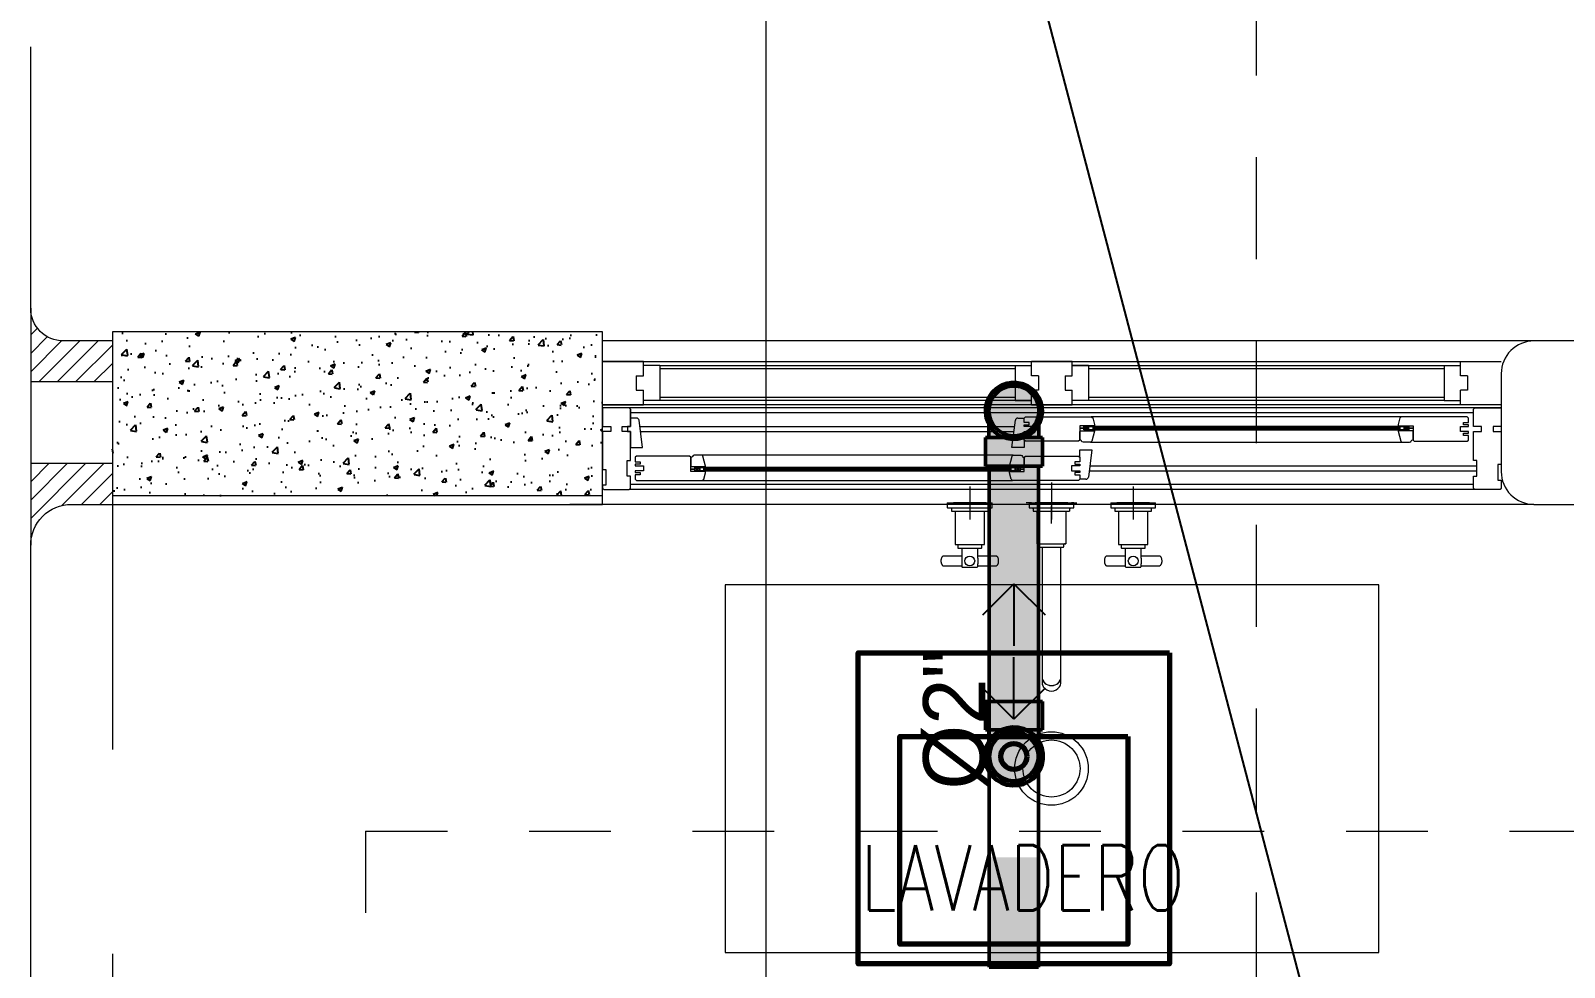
# Model space of a CAD drawing. Header units: metres. Extents: x -232 to 581, y 30 to 789.
# Drawn here: x 218.263 to 220.14, y 386.649 to 387.795 of the extents above; entities that cross this region are included whole.
import ezdxf

# ---------------------------------------------------------------- set-up
doc = ezdxf.new("R2010")
doc.units = ezdxf.units.M
for name, pattern in [('CENTER2', [28.575, 19.05, -3.175, 3.175, -3.175]), ('DASHED', [0.75, 0.5, -0.25]), ('HIDDEN2', [0.1875, 0.125, -0.0625])]:
    doc.linetypes.add(name, pattern=pattern)
for name, color, linetype, lineweight in [('A-DOOR', 35, 'Continuous', 5), ('A-WALL', 250, 'Continuous', 20), ('baños', 140, 'Continuous', 0), ('Columnas', 7, 'Continuous', 18), ('cristales', 131, 'Continuous', 0), ('MOB FIJOS', 251, 'Continuous', 0), ('P-Fixt-Lav', 94, 'Continuous', 70), ('PLF 01', 252, 'Continuous', 9), ('PROYECCION', 9, 'DASHED', 0), ('textos', 7, 'Continuous', 0)]:
    doc.layers.add(name, color=color, linetype=linetype, lineweight=lineweight)
doc.layers.add('G-Risr-Std-Nplt', color=7, linetype='Continuous', lineweight=18, plot=False)
doc.layers.add('HATCH', color=8, linetype='Continuous')
doc.layers.add('M-SY-PIPE-STANDARD-Drenaje Ventilacion', color=254, linetype='Continuous')
doc.layers.add('M-SY-PIPE-STANDARD-Drenaje Pluvial', color=7, linetype='Continuous', true_color=0x238759)
doc.layers.add('M-SY-PIPE-STANDARD-Drenaje Sanitario', color=7, linetype='Continuous', true_color=0x726558)
doc.layers.add('PISO', color=7, linetype='Continuous', lineweight=5, true_color=0xe6e6e6)
doc.layers.add('Techos 1', color=7, linetype='HIDDEN2', lineweight=9, true_color=0x42391a)
doc.styles.add('Arch-Dim', font='romans.shx', dxfattribs={"width": 0.75})
doc.styles.add('DS-CAST-01', font='GOTHIC.TTF', dxfattribs={"height": 3})
doc.styles.get("Standard").update_dxf_attribs({"font": 'arial.ttf'})

# ---------------------------------------------------------------- blocks, each defined once
blk = doc.blocks.new('20.03.2026 LN 09 SEGUNDO NIVEL ARQ')
at = {"layer": 'Techos 1', "color": 5, "linetype": 'ByBlock'}
blk.add_line((76.0959, -55.1986), (76.0959, -63.3986), dxfattribs=at)
at = {"layer": 'Techos 1', "color": 5}
blk.add_line((76.6959, -55.5986), (76.6959, -63.3986), dxfattribs=at)
at = {"layer": 'baños', "color": 5, "linetype": 'Continuous', "flags": 8}
for tag, p in [('MODELNUMBER', (83.7813, -42.9175, 0)), ('MATERIAL', (83.7813, -42.9176, 0)), ('PRODUCT', (83.7813, -42.9176, 0)), ('TRADENAME', (83.7813, -42.9176, 0)), ('MODELNUMBER', (84.956, -42.9175, 0)), ('TRADENAME', (84.956, -42.9176, 0)), ('MATERIAL', (84.956, -42.9176, 0)), ('PRODUCT', (84.956, -42.9176, 0))]:
    blk.add_attdef(tag, p, '', height=0.0000254, rotation=180.0001, dxfattribs=at)
at = {"layer": 'baños', "color": 5, "linetype": 'Continuous'}
for tag, p, rotation in [('TRADENAME', (85.8912, -56.9933), 180.0001), ('MODELNUMBER', (85.8912, -56.9934), 180.0001), ('MATERIAL', (85.8914, -56.9932), 180.0001), ('PRODUCT', (85.8914, -56.9933), 180.0001), ('MODELNUMBER', (86.6008, -56.9934), 179.9999), ('MATERIAL', (86.6008, -56.9932), 179.9999), ('PRODUCT', (86.6008, -56.9933), 179.9999), ('TRADENAME', (86.6008, -56.9933), 179.9999)]:
    blk.add_attdef(tag, p, '', height=0.0000254, rotation=rotation, dxfattribs=at)
blk = doc.blocks.new('_Open90')
at = {"color": 0, "linetype": 'ByBlock', "lineweight": -2}
for p, q in [((-0.5, 0.5), (0, 0)), ((0, 0), (-1, 0)), ((0, 0), (-0.5, -0.5))]:
    blk.add_line(p, q, dxfattribs=at)
blk = doc.blocks.new('Aecb_Duct_Rnd_2Line_Open')
at = {"layer": 'G-Risr-Std-Nplt', "color": 0, "linetype": 'ByBlock', "lineweight": -2}
blk.add_circle((0, 0), 1, dxfattribs=at)
blk = doc.blocks.new('DR 20.03.26 LN09')
at = {"layer": 'M-SY-PIPE-STANDARD-Drenaje Sanitario', "linetype": 'Continuous', "lineweight": 50}
for points in [[(-14499.171, -2802.355), (-14499.171, -2803.73), (-14496.421, -2803.73), (-14496.421, -2802.355), (-14496.593, -2802.355), (-14496.593, -2801.739), (-14496.49, -2801.502), (-14496.433, -2801.249), (-14496.424, -2800.99), (-14496.464, -2800.734), (-14496.551, -2800.49), (-14496.683, -2800.267), (-14496.854, -2800.072), (-14497.059, -2799.913), (-14497.29, -2799.795), (-14497.538, -2799.723), (-14497.796, -2799.699), (-14498.054, -2799.723), (-14498.303, -2799.795), (-14498.534, -2799.913), (-14498.739, -2800.072), (-14498.91, -2800.267), (-14499.041, -2800.49), (-14499.129, -2800.734), (-14499.169, -2800.99), (-14499.16, -2801.249), (-14499.103, -2801.502), (-14499, -2801.739), (-14499, -2802.355)], [(-14499.171, -2802.355), (-14499.171, -2803.73), (-14496.421, -2803.73), (-14496.421, -2802.355), (-14496.593, -2802.355), (-14496.593, -2801.739), (-14496.602, -2801.747), (-14496.574, -2801.704), (-14496.477, -2801.461), (-14496.428, -2801.204), (-14496.428, -2800.943), (-14496.477, -2800.686), (-14496.574, -2800.443), (-14496.716, -2800.224), (-14496.896, -2800.034), (-14497.109, -2799.883), (-14497.347, -2799.774), (-14497.601, -2799.713), (-14497.862, -2799.7), (-14498.121, -2799.737), (-14498.368, -2799.823), (-14498.594, -2799.954), (-14498.792, -2800.125), (-14498.953, -2800.33), (-14499.073, -2800.563), (-14499.147, -2800.813), (-14499.171, -2801.074), (-14499.147, -2801.334), (-14499.073, -2801.585), (-14498.988, -2801.749), (-14499, -2801.739), (-14499, -2802.355)], [(-14498.962, -2800.849), (-14498.984, -2801.074), (-14498.962, -2801.298), (-14498.899, -2801.515), (-14498.795, -2801.716), (-14498.656, -2801.893), (-14498.485, -2802.041), (-14498.29, -2802.154), (-14498.076, -2802.228), (-14497.853, -2802.26), (-14497.627, -2802.249), (-14497.408, -2802.196), (-14497.203, -2802.102), (-14497.019, -2801.971), (-14496.863, -2801.808), (-14496.741, -2801.618), (-14496.657, -2801.408), (-14496.614, -2801.186), (-14496.614, -2800.961), (-14496.657, -2800.739), (-14496.741, -2800.529), (-14496.863, -2800.339), (-14497.019, -2800.176), (-14497.203, -2800.045), (-14497.408, -2799.951), (-14497.627, -2799.898), (-14497.853, -2799.887), (-14498.076, -2799.92), (-14498.29, -2799.993), (-14498.485, -2800.106), (-14498.656, -2800.254), (-14498.795, -2800.432), (-14498.899, -2800.632)], [(-14498.984, -2803.73), (-14498.984, -2815.072), (-14497.796, -2815.072), (-14496.609, -2815.072), (-14496.609, -2803.73), (-14497.796, -2803.73)], [(-14496.609, -2803.73), (-14497.796, -2803.73), (-14498.984, -2803.73), (-14498.984, -2809.286), (-14496.609, -2809.286)], [(-14499.171, -2815.072), (-14499.171, -2816.447), (-14499, -2816.447), (-14499, -2817.062), (-14498.991, -2817.055), (-14499.019, -2817.098), (-14499.116, -2817.341), (-14499.165, -2817.597), (-14499.165, -2817.859), (-14499.116, -2818.115), (-14499.019, -2818.358), (-14498.877, -2818.578), (-14498.697, -2818.767), (-14498.484, -2818.919), (-14498.246, -2819.027), (-14497.992, -2819.089), (-14497.731, -2819.101), (-14497.472, -2819.064), (-14497.225, -2818.979), (-14496.999, -2818.848), (-14496.801, -2818.677), (-14496.64, -2818.471), (-14496.52, -2818.239), (-14496.446, -2817.988), (-14496.421, -2817.728), (-14496.446, -2817.468), (-14496.52, -2817.217), (-14496.605, -2817.052), (-14496.593, -2817.062), (-14496.593, -2816.447), (-14496.421, -2816.447), (-14496.421, -2815.072)], [(-14499.193, -2817.459), (-14499.218, -2817.728), (-14499.193, -2817.997), (-14499.116, -2818.257), (-14498.993, -2818.497), (-14498.825, -2818.709), (-14498.621, -2818.886), (-14498.387, -2819.021), (-14498.132, -2819.11), (-14497.864, -2819.148), (-14497.594, -2819.135), (-14497.331, -2819.072), (-14497.085, -2818.959), (-14496.865, -2818.803), (-14496.679, -2818.607), (-14496.533, -2818.38), (-14496.432, -2818.129), (-14496.381, -2817.863), (-14496.381, -2817.593), (-14496.432, -2817.327), (-14496.533, -2817.076), (-14496.679, -2816.849), (-14496.865, -2816.653), (-14497.085, -2816.497), (-14497.331, -2816.384), (-14497.594, -2816.321), (-14497.864, -2816.308), (-14498.132, -2816.346), (-14498.387, -2816.435), (-14498.621, -2816.57), (-14498.825, -2816.747), (-14498.993, -2816.959), (-14499.116, -2817.2)], [(-14498.979, -2817.615), (-14498.979, -2817.841), (-14498.936, -2818.063), (-14498.852, -2818.272), (-14498.73, -2818.462), (-14498.574, -2818.625), (-14498.39, -2818.756), (-14498.185, -2818.85), (-14497.965, -2818.903), (-14497.74, -2818.914), (-14497.516, -2818.882), (-14497.303, -2818.808), (-14497.108, -2818.695), (-14496.937, -2818.548), (-14496.797, -2818.37), (-14496.694, -2818.169), (-14496.63, -2817.953), (-14496.609, -2817.728), (-14496.63, -2817.503), (-14496.694, -2817.287), (-14496.797, -2817.086), (-14496.937, -2816.909), (-14497.108, -2816.761), (-14497.303, -2816.648), (-14497.516, -2816.574), (-14497.74, -2816.542), (-14497.965, -2816.553), (-14498.185, -2816.606), (-14498.39, -2816.7), (-14498.574, -2816.831), (-14498.73, -2816.994), (-14498.852, -2817.184), (-14498.936, -2817.393)], [(-14498.984, -2827.891), (-14497.796, -2827.891), (-14496.609, -2827.891), (-14496.609, -2822.588), (-14498.984, -2822.588)]]:
    blk.add_hatch(color=251, dxfattribs=at).paths.add_polyline_path(points, flags=0)
at = {"layer": 'M-SY-PIPE-STANDARD-Drenaje Pluvial'}
blk.add_line((-9809.724, -2732.795), (-9752.638, -2950.288), dxfattribs=at)
at = {"layer": 'M-SY-PIPE-STANDARD-Drenaje Sanitario', "color": 251, "linetype": 'Continuous', "lineweight": 50}
for points in [[(-14499.171, -2801.074), (-14499.147, -2801.334), (-14499.073, -2801.585), (-14498.953, -2801.817), (-14498.792, -2802.022), (-14498.594, -2802.194), (-14498.368, -2802.324), (-14498.121, -2802.41), (-14497.862, -2802.447), (-14497.601, -2802.435), (-14497.347, -2802.373), (-14497.109, -2802.264), (-14496.896, -2802.113), (-14496.716, -2801.924), (-14496.574, -2801.704), (-14496.477, -2801.461), (-14496.428, -2801.204), (-14496.428, -2800.943), (-14496.477, -2800.686), (-14496.574, -2800.443), (-14496.716, -2800.224), (-14496.896, -2800.034), (-14497.109, -2799.883), (-14497.347, -2799.774), (-14497.601, -2799.713), (-14497.862, -2799.7), (-14498.121, -2799.737), (-14498.368, -2799.823), (-14498.594, -2799.954), (-14498.792, -2800.125), (-14498.953, -2800.33), (-14499.073, -2800.563), (-14499.147, -2800.813), (-14499.171, -2801.074)], [(-14497.297, -2802.355), (-14497.063, -2802.237), (-14496.856, -2802.076), (-14496.682, -2801.88), (-14496.55, -2801.653), (-14496.462, -2801.406), (-14496.423, -2801.147), (-14496.434, -2800.885), (-14496.495, -2800.629), (-14496.603, -2800.39), (-14496.755, -2800.176), (-14496.944, -2799.995), (-14497.164, -2799.852), (-14497.408, -2799.755), (-14497.665, -2799.705), (-14497.928, -2799.705), (-14498.185, -2799.755), (-14498.428, -2799.852), (-14498.649, -2799.995), (-14498.838, -2800.176), (-14498.99, -2800.39), (-14499.098, -2800.629), (-14499.158, -2800.885), (-14499.169, -2801.147), (-14499.131, -2801.406), (-14499.043, -2801.653), (-14498.91, -2801.88), (-14498.737, -2802.076), (-14498.53, -2802.237), (-14498.295, -2802.355)], [(-14499, -2801.074), (-14498.978, -2801.301), (-14498.913, -2801.521), (-14498.809, -2801.724), (-14498.667, -2801.904), (-14498.494, -2802.054), (-14498.296, -2802.168), (-14498.08, -2802.243), (-14497.854, -2802.275), (-14497.625, -2802.264), (-14497.403, -2802.211), (-14497.195, -2802.116), (-14497.008, -2801.983), (-14496.851, -2801.817), (-14496.727, -2801.625), (-14496.642, -2801.413), (-14496.599, -2801.188), (-14496.599, -2800.959), (-14496.642, -2800.735), (-14496.727, -2800.522), (-14496.851, -2800.33), (-14497.008, -2800.164), (-14497.195, -2800.032), (-14497.403, -2799.937), (-14497.625, -2799.883), (-14497.854, -2799.872), (-14498.08, -2799.904), (-14498.296, -2799.979), (-14498.494, -2800.093), (-14498.667, -2800.243), (-14498.809, -2800.423), (-14498.913, -2800.626), (-14498.978, -2800.846), (-14499, -2801.074)], [(-14499, -2801.074), (-14498.979, -2800.852), (-14498.918, -2800.639), (-14498.819, -2800.44), (-14498.686, -2800.263), (-14498.521, -2800.113), (-14498.333, -2799.997), (-14498.126, -2799.916), (-14497.907, -2799.876), (-14497.685, -2799.876), (-14497.467, -2799.916), (-14497.26, -2799.997), (-14497.071, -2800.113), (-14496.907, -2800.263), (-14496.773, -2800.44), (-14496.674, -2800.639), (-14496.614, -2800.852), (-14496.593, -2801.074)], [(-14499, -2801.074), (-14499, -2802.355)], [(-14499, -2801.074), (-14499, -2802.355)], [(-14496.593, -2802.355), (-14496.593, -2801.074)], [(-14496.593, -2802.355), (-14496.593, -2801.074)], [(-14498.295, -2802.355), (-14499.171, -2802.355)], [(-14499.171, -2802.355), (-14499.171, -2803.73)], [(-14496.421, -2802.355), (-14499.171, -2802.355)], [(-14499.171, -2803.73), (-14499.171, -2802.355)], [(-14499, -2802.355), (-14496.593, -2802.355)], [(-14499, -2802.355), (-14496.593, -2802.355)], [(-14496.421, -2802.355), (-14497.297, -2802.355)], [(-14496.421, -2802.355), (-14496.421, -2803.73)], [(-14496.421, -2803.73), (-14496.421, -2802.355)], [(-14499.171, -2803.73), (-14496.421, -2803.73)], [(-14499.171, -2803.73), (-14496.421, -2803.73)], [(-14496.609, -2803.73), (-14498.984, -2803.73)], [(-14498.984, -2803.73), (-14498.984, -2815.072)], [(-14498.984, -2803.73), (-14498.984, -2827.891)], [(-14496.609, -2803.73), (-14498.984, -2803.73)], [(-14496.609, -2815.072), (-14496.609, -2803.73)], [(-14496.609, -2827.891), (-14496.609, -2803.73)], [(-14499.171, -2816.447), (-14499.171, -2815.072)], [(-14496.421, -2815.072), (-14499.171, -2815.072)], [(-14498.984, -2815.072), (-14496.609, -2815.072)], [(-14496.421, -2816.447), (-14496.421, -2815.072)], [(-14499.218, -2817.728), (-14499.193, -2817.459), (-14499.116, -2817.2), (-14498.993, -2816.959), (-14498.825, -2816.747), (-14498.621, -2816.57), (-14498.387, -2816.435), (-14498.132, -2816.346), (-14497.864, -2816.308), (-14497.594, -2816.321), (-14497.331, -2816.384), (-14497.085, -2816.497), (-14496.865, -2816.653), (-14496.679, -2816.849), (-14496.533, -2817.076), (-14496.432, -2817.327), (-14496.381, -2817.593), (-14496.381, -2817.863), (-14496.432, -2818.129), (-14496.533, -2818.38), (-14496.679, -2818.607), (-14496.865, -2818.803), (-14497.085, -2818.959), (-14497.331, -2819.072), (-14497.594, -2819.135), (-14497.864, -2819.148), (-14498.132, -2819.11), (-14498.387, -2819.021), (-14498.621, -2818.886), (-14498.825, -2818.709), (-14498.993, -2818.497), (-14499.116, -2818.257), (-14499.193, -2817.997), (-14499.218, -2817.728)], [(-14499.218, -2817.728), (-14499.193, -2817.997), (-14499.116, -2818.257), (-14498.993, -2818.497), (-14498.825, -2818.709), (-14498.621, -2818.886), (-14498.387, -2819.021), (-14498.132, -2819.11), (-14497.864, -2819.148), (-14497.594, -2819.135), (-14497.331, -2819.072), (-14497.085, -2818.959), (-14496.865, -2818.803), (-14496.679, -2818.607), (-14496.533, -2818.38), (-14496.432, -2818.129), (-14496.381, -2817.863), (-14496.381, -2817.593), (-14496.432, -2817.327), (-14496.533, -2817.076), (-14496.679, -2816.849), (-14496.865, -2816.653), (-14497.085, -2816.497), (-14497.331, -2816.384), (-14497.594, -2816.321), (-14497.864, -2816.308), (-14498.132, -2816.346), (-14498.387, -2816.435), (-14498.621, -2816.57), (-14498.825, -2816.747), (-14498.993, -2816.959), (-14499.116, -2817.2), (-14499.193, -2817.459), (-14499.218, -2817.728)], [(-14499.171, -2816.447), (-14498.295, -2816.447)], [(-14496.421, -2817.728), (-14496.446, -2817.468), (-14496.52, -2817.217), (-14496.64, -2816.985), (-14496.801, -2816.779), (-14496.999, -2816.608), (-14497.225, -2816.477), (-14497.472, -2816.392), (-14497.731, -2816.355), (-14497.992, -2816.367), (-14498.246, -2816.429), (-14498.484, -2816.537), (-14498.697, -2816.689), (-14498.877, -2816.878), (-14499.019, -2817.098), (-14499.116, -2817.341), (-14499.165, -2817.597), (-14499.165, -2817.859), (-14499.116, -2818.115), (-14499.019, -2818.358), (-14498.877, -2818.578), (-14498.697, -2818.767), (-14498.484, -2818.919), (-14498.246, -2819.027), (-14497.992, -2819.089), (-14497.731, -2819.101), (-14497.472, -2819.064), (-14497.225, -2818.979), (-14496.999, -2818.848), (-14496.801, -2818.677), (-14496.64, -2818.471), (-14496.52, -2818.239), (-14496.446, -2817.988), (-14496.421, -2817.728)], [(-14496.593, -2816.447), (-14499, -2816.447)], [(-14499, -2816.447), (-14499, -2817.728)], [(-14496.593, -2817.728), (-14496.615, -2817.5), (-14496.679, -2817.281), (-14496.784, -2817.078), (-14496.926, -2816.898), (-14497.098, -2816.748), (-14497.297, -2816.634), (-14497.513, -2816.559), (-14497.739, -2816.526), (-14497.968, -2816.537), (-14498.19, -2816.591), (-14498.398, -2816.686), (-14498.584, -2816.819), (-14498.742, -2816.984), (-14498.866, -2817.177), (-14498.951, -2817.389), (-14498.994, -2817.614), (-14498.994, -2817.842), (-14498.951, -2818.067), (-14498.866, -2818.279), (-14498.742, -2818.472), (-14498.584, -2818.637), (-14498.398, -2818.77), (-14498.19, -2818.865), (-14497.968, -2818.919), (-14497.739, -2818.93), (-14497.513, -2818.897), (-14497.297, -2818.822), (-14497.098, -2818.708), (-14496.926, -2818.558), (-14496.784, -2818.379), (-14496.679, -2818.175), (-14496.615, -2817.956), (-14496.593, -2817.728)], [(-14498.968, -2817.728), (-14498.947, -2817.95), (-14498.884, -2818.164), (-14498.782, -2818.362), (-14498.645, -2818.537), (-14498.476, -2818.683), (-14498.283, -2818.794), (-14498.073, -2818.867), (-14497.852, -2818.899), (-14497.63, -2818.888), (-14497.413, -2818.835), (-14497.21, -2818.743), (-14497.029, -2818.614), (-14496.875, -2818.452), (-14496.755, -2818.265), (-14496.672, -2818.058), (-14496.63, -2817.839), (-14496.63, -2817.617), (-14496.672, -2817.398), (-14496.755, -2817.191), (-14496.875, -2817.004), (-14497.029, -2816.842), (-14497.21, -2816.713), (-14497.413, -2816.621), (-14497.63, -2816.568), (-14497.852, -2816.557), (-14498.073, -2816.589), (-14498.283, -2816.662), (-14498.476, -2816.773), (-14498.645, -2816.919), (-14498.782, -2817.094), (-14498.884, -2817.292), (-14498.947, -2817.506), (-14498.968, -2817.728)], [(-14498.968, -2817.728), (-14498.947, -2817.95), (-14498.884, -2818.164), (-14498.782, -2818.362), (-14498.645, -2818.537), (-14498.476, -2818.683), (-14498.283, -2818.794), (-14498.073, -2818.867), (-14497.852, -2818.899), (-14497.63, -2818.888), (-14497.413, -2818.835), (-14497.21, -2818.743), (-14497.029, -2818.614), (-14496.875, -2818.452), (-14496.755, -2818.265), (-14496.672, -2818.058), (-14496.63, -2817.839), (-14496.63, -2817.617), (-14496.672, -2817.398), (-14496.755, -2817.191), (-14496.875, -2817.004), (-14497.029, -2816.842), (-14497.21, -2816.713), (-14497.413, -2816.621), (-14497.63, -2816.568), (-14497.852, -2816.557), (-14498.073, -2816.589), (-14498.283, -2816.662), (-14498.476, -2816.773), (-14498.645, -2816.919), (-14498.782, -2817.094), (-14498.884, -2817.292), (-14498.947, -2817.506), (-14498.968, -2817.728)], [(-14497.297, -2816.447), (-14496.421, -2816.447)], [(-14496.593, -2817.728), (-14496.593, -2816.447)], [(-14498.984, -2827.891), (-14496.609, -2827.891)]]:
    blk.add_lwpolyline(points, dxfattribs=at)
at = {"layer": 'P-Fixt-Lav', "color": 94, "linetype": 'Continuous', "lineweight": 70}
for points in [[(-14490.296, -2812.728), (-14490.296, -2827.728), (-14505.296, -2827.728), (-14505.296, -2812.728)], [(-14492.296, -2816.77), (-14492.296, -2826.77), (-14503.296, -2826.77), (-14503.296, -2816.77)]]:
    blk.add_lwpolyline(points, close=True, dxfattribs=at)
blk.add_circle((-14497.796, -2817.728), 0.625, dxfattribs=at)
at = {"layer": 'M-SY-PIPE-STANDARD-Drenaje Sanitario', "color": 251, "linetype": 'Continuous', "lineweight": -3, "ltscale": 0.5}
for p, xscale, yscale, zscale in [((-14497.796, -2801.074), 1.375, 1.375, 1.375), ((-14497.796, -2817.728), 1.1719, 1.1719, 1.1719)]:
    blk.add_blockref('Aecb_Duct_Rnd_2Line_Open', p, dxfattribs=dict(at, xscale=xscale, yscale=yscale, zscale=zscale))
at = {"layer": 'M-SY-PIPE-STANDARD-Drenaje Ventilacion', "color": 254, "linetype": 'Continuous', "lineweight": -3}
for p, xscale, yscale, zscale, rotation in [((-14497.796, -2809.401), 3.000000000000001, 3.000000000000001, 3.000000000000001, 90), ((-14497.796, -2815.937), 3, 3, 3, 270)]:
    blk.add_blockref('_Open90', p, dxfattribs=dict(at, xscale=xscale, yscale=yscale, zscale=zscale, rotation=rotation))
at = {"layer": 'M-SY-PIPE-STANDARD-Drenaje Ventilacion', "color": 254, "linetype": 'Continuous', "lineweight": -3, "insert": (-14500.616, -2815.937), "char_height": 3, "attachment_point": 5, "rotation": 90, "style": 'DS-CAST-01'}
blk.add_mtext('%%C2"', dxfattribs=at)
blk = doc.blocks.new('bn29-63')
at = {"linetype": 'CENTER2'}
for p, q in [((-0.1, 0.02), (-0.1, -0.02)), ((0, 0.025), (0, 0.0035)), ((0, 0.02), (0, -0.02)), ((0.1, 0.02), (0.1, -0.02)), ((-0.025, 0), (-0.031, 0)), ((0.02, 0), (-0.02, 0)), ((0.025, 0), (0.031, 0)), ((-0.08, 0), (-0.12, 0)), ((0, -0.025), (0, -0.0035)), ((0.12, 0), (0.08, 0))]:
    blk.add_line(p, q, dxfattribs=at)
at = {"linetype": 'Continuous'}
for p, q in [((-0.0275, 0), (-0.0275, -0.0055)), ((0.0275, -0.0055), (0.0275, 0)), ((-0.1275, 0), (-0.0725, 0)), ((-0.1275, 0), (-0.1275, -0.0055)), ((-0.127, -0.006), (-0.073, -0.006)), ((-0.1225, -0.0065), (-0.1225, -0.0095)), ((-0.122, -0.01), (-0.078, -0.01)), ((-0.118, -0.01), (-0.118, -0.0505)), ((-0.082, -0.0505), (-0.082, -0.01)), ((-0.0775, -0.0095), (-0.0775, -0.0065)), ((-0.0725, -0.0055), (-0.0725, 0)), ((-0.0225, -0.007), (-0.0225, -0.0095)), ((-0.018, -0.011), (-0.018, -0.0495)), ((0.018, -0.0495), (0.018, -0.011)), ((0.0225, -0.0095), (0.0225, -0.007)), ((0.0725, 0), (0.1275, 0)), ((0.0725, 0), (0.0725, -0.0055)), ((0.073, -0.006), (0.127, -0.006)), ((0.0775, -0.0065), (0.0775, -0.0095)), ((0.078, -0.01), (0.122, -0.01)), ((0.082, -0.01), (0.082, -0.0505)), ((0.118, -0.0505), (0.118, -0.01)), ((0.1225, -0.0095), (0.1225, -0.0065)), ((0.1275, -0.0055), (0.1275, 0)), ((-0.1175, -0.051), (-0.0825, -0.051)), ((-0.1148, -0.051), (-0.1148, -0.0547)), ((-0.1144, -0.0552), (-0.0856, -0.0552)), ((-0.1098, -0.0554), (-0.0903, -0.0554)), ((-0.1098, -0.0554), (-0.1098, -0.0674)), ((-0.1089, -0.0552), (-0.1089, -0.0554)), ((-0.0911, -0.0554), (-0.0911, -0.0552)), ((-0.0903, -0.0675), (-0.0903, -0.0554)), ((-0.0851, -0.0547), (-0.0851, -0.051)), ((-0.015, -0.051), (-0.015, -0.0535)), ((-0.0115, -0.055), (-0.0115, -0.1745)), ((0.0115, -0.1745), (0.0115, -0.055)), ((0.015, -0.0535), (0.015, -0.051)), ((0.0825, -0.051), (0.1175, -0.051)), ((0.0851, -0.051), (0.0851, -0.0547)), ((0.0856, -0.0552), (0.1144, -0.0552)), ((0.0902, -0.0554), (0.1097, -0.0554)), ((0.0902, -0.0554), (0.0902, -0.0674)), ((0.0911, -0.0552), (0.0911, -0.0554)), ((0.1089, -0.0554), (0.1089, -0.0552)), ((0.1097, -0.0675), (0.1097, -0.0554)), ((0.1148, -0.0547), (0.1148, -0.051)), ((-0.1353, -0.0707), (-0.1353, -0.0709)), ((-0.1353, -0.0709), (-0.1353, -0.0711)), ((-0.1098, -0.0649), (-0.132, -0.0649)), ((-0.1098, -0.0743), (-0.1098, -0.0779)), ((-0.068, -0.0649), (-0.0903, -0.0649)), ((-0.0903, -0.0779), (-0.0903, -0.0744)), ((-0.0647, -0.0709), (-0.0647, -0.0708)), ((-0.0647, -0.0711), (-0.0647, -0.0709)), ((0.0647, -0.0707), (0.0647, -0.0709)), ((0.0647, -0.0709), (0.0647, -0.0711)), ((0.0902, -0.0649), (0.068, -0.0649)), ((0.0902, -0.0743), (0.0902, -0.0779)), ((0.132, -0.0649), (0.1097, -0.0649)), ((0.1097, -0.0779), (0.1097, -0.0744)), ((0.1353, -0.0709), (0.1353, -0.0708)), ((0.1353, -0.0711), (0.1353, -0.0709)), ((-0.132, -0.0769), (-0.1098, -0.0769)), ((-0.1092, -0.0784), (-0.0908, -0.0784)), ((-0.0903, -0.0769), (-0.068, -0.0769)), ((0.068, -0.0769), (0.0902, -0.0769)), ((0.0908, -0.0784), (0.1092, -0.0784)), ((0.1097, -0.0769), (0.132, -0.0769)), ((-0.0115, -0.1745), (-0.0115, -0.2108)), ((0.0115, -0.2108), (0.0115, -0.1745)), ((-0.0116, -0.2129), (-0.0116, -0.2196)), ((-0.0115, -0.2108), (-0.0115, -0.2129)), ((0.0115, -0.2129), (0.0115, -0.2108)), ((0.0116, -0.2196), (0.0116, -0.2129))]:
    blk.add_line(p, q, dxfattribs=at)
for centre in [(-0.1, -0.0709), (0.1, -0.0709)]:
    blk.add_circle(centre, 0.006, dxfattribs=at)
for centre, radius, start, end in [((-0.127, -0.0055), 0.0005, 180, 270), ((-0.123, -0.0065), 0.0005, 0, 90), ((-0.122, -0.0095), 0.0005, 180, 270), ((-0.078, -0.0095), 0.0005, 270, 0), ((-0.077, -0.0065), 0.0005, 90, 180), ((-0.073, -0.0055), 0.0005, 270, 0), ((-0.027, -0.0055), 0.000484, 180.5909, 257.2082), ((-0.0118, 2.0449), 2.0509, 269.6737, 270.0229), ((-0.0235, -0.007), 0.000994, 359.9015, 76.9051), ((-0.019, -0.011), 0.000956, 357.6447, 77.7093), ((0.019, -0.011), 0.000999, 105.4862, 180.0003), ((0.022, -0.0095), 0.000468, 302.2695, 1.2177), ((0.0235, -0.007), 0.000969, 105.515, 182.3446), ((0.073, -0.0055), 0.0005, 180, 270), ((0.077, -0.0065), 0.0005, 0, 90), ((0.078, -0.0095), 0.0005, 180, 270), ((0.122, -0.0095), 0.0005, 270, 0), ((0.123, -0.0065), 0.0005, 90, 180), ((0.127, -0.0055), 0.0005, 270, 0), ((-0.1175, -0.0505), 0.0005, 180, 270), ((-0.1144, -0.0547), 0.0005, 180, 270), ((-0.0856, -0.0547), 0.0005, 270, 0), ((-0.0825, -0.0505), 0.0005, 270, 0), ((-0.0175, -0.0495), 0.000478, 178.2673, 257.1382), ((-0.016, -0.051), 0.000959, 357.75, 77.9919), ((-0.0125, -0.055), 0.000979, 359.4823, 72.3164), ((0.0125, -0.055), 0.000994, 107.8916, 180.1174), ((0.0145, -0.0535), 0.000492, 288.0948, 0.3106), ((0.016, -0.051), 0.000997, 103.3628, 180.0254), ((0.0175, -0.0495), 0.000475, 305.7664, 0.8101), ((0.0825, -0.0505), 0.0005, 180, 270), ((0.0856, -0.0547), 0.0005, 180, 270), ((0.1144, -0.0547), 0.0005, 270, 0), ((0.1175, -0.0505), 0.0005, 270, 0), ((-0.1092, -0.0779), 0.0005, 180, 270), ((-0.0908, -0.0779), 0.0005, 270, 0), ((0.0908, -0.0779), 0.0005, 180, 270), ((0.1092, -0.0779), 0.0005, 270, 0), ((0, -0.2181), 0.0121, 213.9793, 325.1602)]:
    blk.add_arc(centre, radius, start, end, dxfattribs=at)
for centre, major_axis, ratio, start_param, end_param in [((0, 0), (0.0275, 0), 0.000034, 2.667121, 6.283185), ((0, 0), (0.0259, 0), 0.000034, 2.815846, 6.283185), ((0, 0), (0.0275, 0), 0.000034, 0, 0.47639), ((0, 0), (0.0259, 0), 0.000034, 0, 0.327867), ((0, -0.006), (0.027, 0), 0.000034, 3.141456, 6.282925), ((0, -0.01), (0.022, 0), 0.000034, 3.142066, 6.283185), ((0, -0.05), (0.0175, 0), 0.000034, 2.696758, 6.283185), ((0, -0.054), (0.0145, 0), 0.000034, 3.141569, 6.283185), ((0, -0.05), (0.0175, 0), 0.000034, 0, 0.440577), ((0, -0.2129), (0.0116, 0), 0.906322, 3.141593, 6.283185), ((0, -0.2196), (0.0116, 0), 0.906322, 3.141593, 3.655143), ((0, -0.2129), (0.0115, 0), 0.906322, 3.141593, 6.283185), ((0, -0.2196), (0.0116, 0), 0.906322, 5.752494, 6.283185)]:
    blk.add_ellipse(centre, major_axis=major_axis, ratio=ratio, start_param=start_param, end_param=end_param, dxfattribs=at)
for points, knots in [([(-0.0225, -0.0095), (-0.0225, -0.0095), (-0.0225, -0.0096), (-0.0225, -0.0097), (-0.0224, -0.0098), (-0.0223, -0.0099), (-0.0222, -0.01), (-0.0222, -0.01), (-0.0221, -0.01)], [0, 0, 0, 0, 0.042757, 0.325645, 0.547786, 0.733379, 0.889807, 1, 1, 1, 1]), ([(0.0271, -0.006), (0.0272, -0.006), (0.0272, -0.0059), (0.0274, -0.0058), (0.0275, -0.0057), (0.0275, -0.0056), (0.0275, -0.0055), (0.0275, -0.0055)], [0, 0, 0, 0, 0.168578, 0.402971, 0.679997, 0.948361, 1, 1, 1, 1]), ([(-0.015, -0.0535), (-0.015, -0.0535), (-0.015, -0.0536), (-0.015, -0.0537), (-0.0149, -0.0538), (-0.0148, -0.0539), (-0.0147, -0.054), (-0.0146, -0.054), (-0.0146, -0.054), (-0.0146, -0.054)], [0, 0, 0, 0, 0.071045, 0.33477, 0.544053, 0.719742, 0.867475, 0.987287, 1, 1, 1, 1]), ([(-0.1321, -0.0649), (-0.1321, -0.0649), (-0.1324, -0.0649), (-0.1329, -0.0651), (-0.1335, -0.0655), (-0.134, -0.066), (-0.1344, -0.0668), (-0.1348, -0.0677), (-0.1351, -0.0687), (-0.1353, -0.0697), (-0.1353, -0.0704), (-0.1353, -0.0707)], [0, 0, 0, 0, 0.045604, 0.158159, 0.271631, 0.39062, 0.514613, 0.640295, 0.76551, 0.890129, 1, 1, 1, 1]), ([(-0.1353, -0.0711), (-0.1353, -0.0712), (-0.1353, -0.0717), (-0.1352, -0.0726), (-0.135, -0.0736), (-0.1346, -0.0746), (-0.1342, -0.0754), (-0.1337, -0.0761), (-0.1332, -0.0766), (-0.1326, -0.0769), (-0.1322, -0.0769), (-0.1321, -0.0769)], [0, 0, 0, 0, 0.048847, 0.173034, 0.297636, 0.422848, 0.549037, 0.676469, 0.804317, 0.914337, 1, 1, 1, 1]), ([(-0.1098, -0.0674), (-0.1098, -0.0678), (-0.1097, -0.0681), (-0.1097, -0.0693), (-0.1097, -0.0701), (-0.1097, -0.0722), (-0.1098, -0.0734), (-0.1098, -0.0743)], [0.4022822, 0.4022822, 0.4022822, 0.4022822, 0.4375, 0.4375, 0.5, 0.5, 0.5975436, 0.5975436, 0.5975436, 0.5975436]), ([(-0.0903, -0.0675), (-0.0903, -0.0678), (-0.0903, -0.0682), (-0.0903, -0.0693), (-0.0903, -0.0701), (-0.0903, -0.0709)], [0.90411341, 0.90411341, 0.90411341, 0.90411341, 0.9375, 0.9375, 1, 1, 1, 1]), ([(-0.0647, -0.0708), (-0.0647, -0.0706), (-0.0647, -0.0701), (-0.0648, -0.0692), (-0.065, -0.0682), (-0.0654, -0.0672), (-0.0658, -0.0664), (-0.0663, -0.0657), (-0.0668, -0.0652), (-0.0674, -0.0649), (-0.0678, -0.0649), (-0.0679, -0.0649)], [0, 0, 0, 0, 0.048847, 0.173034, 0.297636, 0.422848, 0.549037, 0.676469, 0.804317, 0.914337, 1, 1, 1, 1]), ([(-0.0679, -0.0769), (-0.0679, -0.0769), (-0.0676, -0.0769), (-0.0671, -0.0767), (-0.0665, -0.0763), (-0.066, -0.0758), (-0.0656, -0.075), (-0.0652, -0.0742), (-0.0649, -0.0731), (-0.0647, -0.0721), (-0.0647, -0.0714), (-0.0647, -0.0711)], [0, 0, 0, 0, 0.045604, 0.158159, 0.271631, 0.39062, 0.514613, 0.640295, 0.76551, 0.890129, 1, 1, 1, 1]), ([(0.0679, -0.0649), (0.0679, -0.0649), (0.0676, -0.0649), (0.0671, -0.0651), (0.0665, -0.0655), (0.066, -0.066), (0.0656, -0.0668), (0.0652, -0.0677), (0.0649, -0.0687), (0.0647, -0.0697), (0.0647, -0.0704), (0.0647, -0.0707)], [0, 0, 0, 0, 0.045604, 0.158159, 0.271631, 0.39062, 0.514613, 0.640295, 0.76551, 0.890129, 1, 1, 1, 1]), ([(0.0647, -0.0711), (0.0647, -0.0712), (0.0647, -0.0717), (0.0648, -0.0726), (0.065, -0.0736), (0.0654, -0.0746), (0.0658, -0.0754), (0.0663, -0.0761), (0.0668, -0.0766), (0.0674, -0.0769), (0.0678, -0.0769), (0.0679, -0.0769)], [0, 0, 0, 0, 0.048847, 0.173034, 0.297636, 0.422848, 0.549037, 0.676469, 0.804317, 0.914337, 1, 1, 1, 1]), ([(0.0902, -0.0674), (0.0902, -0.0678), (0.0903, -0.0681), (0.0903, -0.0693), (0.0903, -0.0701), (0.0903, -0.0722), (0.0902, -0.0734), (0.0902, -0.0743)], [0.4022822, 0.4022822, 0.4022822, 0.4022822, 0.4375, 0.4375, 0.5, 0.5, 0.5975436, 0.5975436, 0.5975436, 0.5975436]), ([(0.1097, -0.0675), (0.1097, -0.0678), (0.1097, -0.0682), (0.1097, -0.0693), (0.1097, -0.0701), (0.1097, -0.0709)], [0.90411341, 0.90411341, 0.90411341, 0.90411341, 0.9375, 0.9375, 1, 1, 1, 1]), ([(0.1353, -0.0708), (0.1353, -0.0706), (0.1353, -0.0701), (0.1352, -0.0692), (0.135, -0.0682), (0.1346, -0.0672), (0.1342, -0.0664), (0.1337, -0.0657), (0.1332, -0.0652), (0.1326, -0.0649), (0.1322, -0.0649), (0.1321, -0.0649)], [0, 0, 0, 0, 0.048847, 0.173034, 0.297636, 0.422848, 0.549037, 0.676469, 0.804317, 0.914337, 1, 1, 1, 1]), ([(0.1321, -0.0769), (0.1321, -0.0769), (0.1324, -0.0769), (0.1329, -0.0767), (0.1335, -0.0763), (0.134, -0.0758), (0.1344, -0.075), (0.1348, -0.0742), (0.1351, -0.0731), (0.1353, -0.0721), (0.1353, -0.0714), (0.1353, -0.0711)], [0, 0, 0, 0, 0.045604, 0.158159, 0.271631, 0.39062, 0.514613, 0.640295, 0.76551, 0.890129, 1, 1, 1, 1])]:
    blk.add_open_spline(points, degree=3, knots=knots, dxfattribs=at)
for points in [[(-0.0903, -0.0709), (-0.0903, -0.0722), (-0.0903, -0.0734), (-0.0903, -0.0744)], [(0.1097, -0.0709), (0.1097, -0.0722), (0.1097, -0.0734), (0.1097, -0.0744)]]:
    blk.add_open_spline(points, degree=3, dxfattribs=at)
blk = doc.blocks.new('Fenton Bead')
at = {"color": 7}
blk.add_lwpolyline([(2.1, 12.5, -0.341999), (0.2, 11), (0, 10.7), (0, 1), (1, 0), (18, 0), (18, 0.5), (14.7, 12.9, 0.339454), (13.2, 14), (4.1, 14, 0.341999)], format="xyb", close=True, dxfattribs=at)
blk = doc.blocks.new('20.03.2026 LN 09 PRIMER NIVEL ARQ')
at = {"layer": 'HATCH'}
h = blk.add_hatch(dxfattribs=at)
h.set_pattern_fill('AR-CONC', color=1, scale=0.00032)
h.set_pattern_definition([(50, (109.59505, -7.243447), (0.058299094, -0.005100507), [0.006096, -0.067056]), (355, (109.59505, -7.24345), (-0.011277895, 0.06113819), [0.0048768, -0.053644987]), (100.451445, (109.59991, -7.24387), (0.0470212, 0.05603768), [0.005180803, -0.056988878]), (46.1842, (109.59505, -7.22719), (0.086745293, -0.013453545), [0.009144, -0.100584]), (96.63556, (109.60228, -7.22831), (0.075969323, 0.07917636), [0.00777121, -0.085483395]), (351.18415, (109.59505, -7.22719), (0.07596932, 0.07917636), [0.00731519, -0.080467114]), (21, (109.60318, -7.231255), (0.048516605, -0.032724863), [0.006096, -0.067056]), (326, (109.60318, -7.231255), (0.01977665, 0.05894015), [0.0048768, -0.0536448]), (71.451445, (109.607223, -7.23398), (0.068293254, 0.026215286), [0.005180803, -0.05698878]), (37.5, (109.595052, -7.243447), (0.000988353, 0.0270576124), [0, -0.05299456, 0, -0.0544576, 0, -0.053848]), (7.5, (109.595052, -7.243447), (0.021382292, 0.032057784), [0, -0.03104896, 0, -0.05177536, 0, -0.0205232]), (327.5, (109.576927, -7.243447), (0.0433889905, -0.001833198), [0, -0.02032, 0, -0.0633984, 0, -0.0841248]), (317.5, (109.5688, -7.243447), (0.047401338, 0.008136477), [0, -0.026416, 0, -0.04210304, 0, -0.0597408])])
h.paths.add_polyline_path([(-4.736, -56.4822), (-4.736, -56.6822), (-4.136, -56.6822), (-4.136, -56.4822)])
at = {"layer": 'PLF 01'}
h = blk.add_hatch(dxfattribs=at)
h.set_pattern_fill('LINE', color=1, scale=0.005, angle=45)
h.set_pattern_definition([(45, (109.595052, -7.243447), (-0.0112253202, 0.0112253202), [])])
h.paths.add_polyline_path([(-4.736, -56.6932), (-4.736, -56.6432), (-4.836, -56.6432), (-4.836, -56.7432, -0.414214), (-4.786, -56.6932)])
h.paths.add_polyline_path([(-4.796, -56.4932, -0.414214), (-4.836, -56.4532), (-4.836, -56.5432), (-4.736, -56.5432), (-4.736, -56.4932)])
at = {"layer": 'A-DOOR', "color": 1}
for p, q in [((-2.996, -56.4932), (-4.136, -56.4932)), ((-4.066, -56.5232), (-4.086, -56.5232)), ((-4.066, -56.5232), (-4.066, -56.5662)), ((-4.066, -56.5232), (-3.611, -56.5232)), ((-3.631, -56.5232), (-3.631, -56.5662)), ((-3.631, -56.5232), (-3.611, -56.5232)), ((-3.561, -56.5232), (-3.106, -56.5232)), ((-3.541, -56.5232), (-3.561, -56.5232)), ((-3.541, -56.5232), (-3.541, -56.5662)), ((-3.106, -56.5232), (-3.106, -56.5662)), ((-3.106, -56.5232), (-3.086, -56.5232)), ((-4.066, -56.5271), (-3.631, -56.5271)), ((-4.066, -56.5271), (-4.066, -56.5623)), ((-3.631, -56.5271), (-3.631, -56.5623)), ((-3.541, -56.5271), (-3.106, -56.5271)), ((-3.541, -56.5271), (-3.541, -56.5623)), ((-3.106, -56.5271), (-3.106, -56.5623)), ((-4.1035, -56.575), (-4.136, -56.575)), ((-4.136, -56.575), (-4.136, -56.598)), ((-3.036, -56.575), (-4.136, -56.575)), ((-4.102, -56.5765), (-4.1035, -56.575)), ((-4.102, -56.598), (-4.102, -56.5765)), ((-4.102, -56.5765), (-4.102, -56.598)), ((-4.066, -56.5662), (-4.086, -56.5662)), ((-3.631, -56.5623), (-4.066, -56.5623)), ((-3.611, -56.5662), (-4.066, -56.5662)), ((-3.631, -56.5662), (-3.611, -56.5662)), ((-3.106, -56.5662), (-3.561, -56.5662)), ((-3.541, -56.5662), (-3.561, -56.5662)), ((-3.106, -56.5623), (-3.541, -56.5623)), ((-3.106, -56.5662), (-3.086, -56.5662)), ((-3.07, -56.5765), (-3.0685, -56.575)), ((-3.07, -56.598), (-3.07, -56.5765)), ((-3.0685, -56.575), (-3.036, -56.575)), ((-3.036, -56.575), (-3.036, -56.598)), ((-4.136, -56.598), (-4.126, -56.598)), ((-4.126, -56.598), (-4.126, -56.604)), ((-4.112, -56.604), (-4.112, -56.598)), ((-4.112, -56.598), (-4.102, -56.598)), ((-4.102, -56.598), (-4.1055, -56.598)), ((-4.1055, -56.598), (-4.1055, -56.604)), ((-3.07, -56.581), (-4.102, -56.581)), ((-4.0943, -56.5875), (-4.102, -56.5875)), ((-4.087, -56.6235), (-4.0913, -56.5902)), ((-4.0903, -56.598), (-3.6317, -56.598)), ((-3.635, -56.6235), (-3.6307, -56.5902)), ((-3.6277, -56.5875), (-3.62, -56.5875)), ((-3.62, -56.5875), (-3.6185, -56.586)), ((-3.62, -56.593), (-3.62, -56.5875)), ((-3.614, -56.593), (-3.62, -56.593)), ((-3.62, -56.598), (-3.62, -56.5957)), ((-3.62, -56.5957), (-3.614, -56.5957)), ((-3.61, -56.598), (-3.62, -56.598)), ((-3.6185, -56.586), (-3.5379, -56.586)), ((-3.614, -56.5957), (-3.614, -56.593)), ((-3.61, -56.604), (-3.61, -56.598)), ((-3.5345, -56.597), (-3.552, -56.597)), ((-3.552, -56.597), (-3.552, -56.6145)), ((-3.547, -56.598), (-3.541, -56.602)), ((-3.547, -56.602), (-3.541, -56.598)), ((-3.5379, -56.586), (-3.536, -56.5874)), ((-3.1582, -56.586), (-3.5379, -56.586)), ((-3.536, -56.5874), (-3.534, -56.5955)), ((-3.534, -56.5965), (-3.5345, -56.597)), ((-3.534, -56.5955), (-3.534, -56.5965)), ((-3.16, -56.5874), (-3.162, -56.5955)), ((-3.162, -56.5955), (-3.162, -56.5965)), ((-3.162, -56.5965), (-3.1615, -56.597)), ((-3.1615, -56.597), (-3.144, -56.597)), ((-3.1582, -56.586), (-3.16, -56.5874)), ((-3.0775, -56.586), (-3.1582, -56.586)), ((-3.149, -56.598), (-3.155, -56.602)), ((-3.149, -56.602), (-3.155, -56.598)), ((-3.144, -56.597), (-3.144, -56.6145)), ((-3.086, -56.604), (-3.086, -56.598)), ((-3.086, -56.598), (-3.076, -56.598)), ((-3.082, -56.5957), (-3.082, -56.593)), ((-3.082, -56.593), (-3.076, -56.593)), ((-3.076, -56.5957), (-3.082, -56.5957)), ((-3.076, -56.5875), (-3.0775, -56.586)), ((-3.076, -56.593), (-3.076, -56.5875)), ((-3.076, -56.598), (-3.076, -56.5957)), ((-3.06, -56.598), (-3.07, -56.598)), ((-3.06, -56.604), (-3.06, -56.598)), ((-3.036, -56.598), (-3.046, -56.598)), ((-3.046, -56.598), (-3.046, -56.604)), ((-4.126, -56.604), (-4.136, -56.604)), ((-4.136, -56.604), (-4.136, -56.6505)), ((-4.102, -56.604), (-4.112, -56.604)), ((-4.1055, -56.604), (-4.102, -56.604)), ((-4.102, -56.6395), (-4.102, -56.604)), ((-4.102, -56.604), (-4.102, -56.6235)), ((-4.0895, -56.604), (-3.6325, -56.604)), ((-3.62, -56.606), (-3.62, -56.604)), ((-3.62, -56.604), (-3.61, -56.604)), ((-3.614, -56.606), (-3.62, -56.606)), ((-3.62, -56.6145), (-3.62, -56.6087)), ((-3.62, -56.6087), (-3.614, -56.6087)), ((-3.6185, -56.616), (-3.62, -56.6145)), ((-3.62, -56.6145), (-3.62, -56.6235)), ((-3.5535, -56.616), (-3.6185, -56.616)), ((-3.614, -56.6087), (-3.614, -56.606)), ((-3.552, -56.6145), (-3.5535, -56.616)), ((-3.552, -56.6), (-3.547, -56.6)), ((-3.552, -56.6), (-3.547, -56.6)), ((-3.5388, -56.617), (-3.1573, -56.617)), ((-3.144, -56.6), (-3.149, -56.6)), ((-3.144, -56.6), (-3.149, -56.6)), ((-3.144, -56.6145), (-3.1425, -56.616)), ((-3.1425, -56.616), (-3.0775, -56.616)), ((-3.076, -56.604), (-3.086, -56.604)), ((-3.082, -56.6087), (-3.082, -56.606)), ((-3.082, -56.606), (-3.076, -56.606)), ((-3.076, -56.6087), (-3.082, -56.6087)), ((-3.0775, -56.616), (-3.076, -56.6145)), ((-3.076, -56.606), (-3.076, -56.604)), ((-3.076, -56.6145), (-3.076, -56.6087)), ((-3.07, -56.6395), (-3.07, -56.604)), ((-3.07, -56.604), (-3.06, -56.604)), ((-3.046, -56.604), (-3.036, -56.604)), ((-3.036, -56.604), (-3.036, -56.6445)), ((-4.102, -56.6235), (-4.087, -56.6235)), ((-4.0945, -56.634), (-4.096, -56.6355)), ((-4.096, -56.6355), (-4.096, -56.6413)), ((-4.0295, -56.634), (-4.0945, -56.634)), ((-4.028, -56.6355), (-4.0295, -56.634)), ((-4.028, -56.653), (-4.028, -56.6355)), ((-3.6333, -56.633), (-4.0148, -56.633)), ((-3.62, -56.6235), (-3.635, -56.6235)), ((-3.62, -56.6355), (-3.6185, -56.634)), ((-3.62, -56.653), (-3.62, -56.6355)), ((-3.6185, -56.634), (-3.5535, -56.634)), ((-3.5535, -56.634), (-3.552, -56.6355)), ((-3.552, -56.6355), (-3.552, -56.6265)), ((-3.552, -56.6265), (-3.537, -56.6265)), ((-3.552, -56.6355), (-3.552, -56.6413)), ((-3.537, -56.6265), (-3.5413, -56.6597)), ((-4.136, -56.6505), (-4.132, -56.6505)), ((-4.132, -56.6505), (-4.132, -56.6695)), ((-4.106, -56.6585), (-4.106, -56.6395)), ((-4.106, -56.6395), (-4.102, -56.6395)), ((-4.096, -56.6413), (-4.09, -56.6413)), ((-4.09, -56.644), (-4.096, -56.644)), ((-4.096, -56.644), (-4.096, -56.646)), ((-4.096, -56.646), (-4.086, -56.646)), ((-4.086, -56.652), (-4.096, -56.652)), ((-4.096, -56.652), (-4.096, -56.6543)), ((-4.096, -56.6543), (-4.09, -56.6543)), ((-4.09, -56.6413), (-4.09, -56.644)), ((-4.09, -56.6543), (-4.09, -56.657)), ((-4.086, -56.646), (-4.086, -56.652)), ((-4.028, -56.65), (-4.023, -56.65)), ((-4.028, -56.65), (-4.023, -56.65)), ((-4.0105, -56.653), (-4.028, -56.653)), ((-4.023, -56.652), (-4.017, -56.648)), ((-4.023, -56.648), (-4.017, -56.652)), ((-4.012, -56.6625), (-4.01, -56.6545)), ((-4.01, -56.6535), (-4.0105, -56.653)), ((-4.01, -56.6545), (-4.01, -56.6535)), ((-3.638, -56.6535), (-3.6375, -56.653)), ((-3.638, -56.6545), (-3.638, -56.6535)), ((-3.636, -56.6625), (-3.638, -56.6545)), ((-3.6375, -56.653), (-3.62, -56.653)), ((-3.625, -56.652), (-3.631, -56.648)), ((-3.625, -56.648), (-3.631, -56.652)), ((-3.62, -56.65), (-3.625, -56.65)), ((-3.62, -56.65), (-3.625, -56.65)), ((-3.552, -56.646), (-3.562, -56.646)), ((-3.562, -56.646), (-3.562, -56.652)), ((-3.562, -56.652), (-3.552, -56.652)), ((-3.552, -56.6413), (-3.558, -56.6413)), ((-3.558, -56.6413), (-3.558, -56.644)), ((-3.558, -56.644), (-3.552, -56.644)), ((-3.552, -56.6543), (-3.558, -56.6543)), ((-3.558, -56.6543), (-3.558, -56.657)), ((-3.552, -56.644), (-3.552, -56.646)), ((-3.552, -56.652), (-3.552, -56.6543)), ((-3.5403, -56.652), (-3.066, -56.652)), ((-3.5395, -56.646), (-3.066, -56.646)), ((-3.066, -56.6395), (-3.07, -56.6395)), ((-3.066, -56.6585), (-3.066, -56.6395)), ((-3.036, -56.6445), (-3.04, -56.6445)), ((-3.04, -56.6445), (-3.04, -56.6635)), ((-4.132, -56.6695), (-4.136, -56.6695)), ((-4.136, -56.6695), (-4.136, -56.6735)), ((-4.136, -56.6735), (-4.1345, -56.675)), ((-4.102, -56.6585), (-4.106, -56.6585)), ((-4.1035, -56.675), (-4.102, -56.6735)), ((-4.102, -56.6735), (-4.102, -56.6585)), ((-3.07, -56.669), (-4.102, -56.669)), ((-4.09, -56.657), (-4.096, -56.657)), ((-4.096, -56.657), (-4.096, -56.6625)), ((-4.096, -56.6625), (-4.0945, -56.664)), ((-4.0945, -56.664), (-4.0139, -56.664)), ((-4.0139, -56.664), (-4.012, -56.6625)), ((-4.0139, -56.664), (-3.6342, -56.664)), ((-3.6342, -56.664), (-3.636, -56.6625)), ((-3.5535, -56.664), (-3.6342, -56.664)), ((-3.558, -56.657), (-3.552, -56.657)), ((-3.552, -56.6625), (-3.5535, -56.664)), ((-3.552, -56.657), (-3.552, -56.6625)), ((-3.5443, -56.6625), (-3.552, -56.6625)), ((-3.07, -56.6735), (-3.07, -56.6585)), ((-3.07, -56.6585), (-3.066, -56.6585)), ((-3.0685, -56.675), (-3.07, -56.6735)), ((-3.04, -56.6635), (-3.036, -56.6635)), ((-3.036, -56.6735), (-3.0375, -56.675)), ((-3.036, -56.6635), (-3.036, -56.6735)), ((-4.1345, -56.675), (-4.1035, -56.675)), ((-3.0685, -56.675), (-4.1035, -56.675)), ((-3.0375, -56.675), (-3.0685, -56.675)), ((-2.996, -56.6932), (-4.176, -56.6932))]:
    blk.add_line(p, q, dxfattribs=at)
at = {"layer": 'A-DOOR', "color": 1, "extrusion": (0, 0, -1)}
for p, q in [((-4.136, -56.5182), (-3.036, -56.5182)), ((-4.0947, -56.536), (-4.086, -56.536)), ((-4.0947, -56.536), (-4.0947, -56.5534)), ((-3.6023, -56.536), (-3.611, -56.536)), ((-3.6023, -56.536), (-3.6023, -56.5534)), ((-3.5697, -56.536), (-3.561, -56.536)), ((-3.5697, -56.536), (-3.5697, -56.5534)), ((-3.0773, -56.536), (-3.086, -56.536)), ((-3.0773, -56.536), (-3.0773, -56.5534)), ((-4.0947, -56.5534), (-4.086, -56.5534)), ((-3.6023, -56.5534), (-3.611, -56.5534)), ((-3.5697, -56.5534), (-3.561, -56.5534)), ((-3.0773, -56.5534), (-3.086, -56.5534)), ((-3.036, -56.5712), (-4.136, -56.5712))]:
    blk.add_line(p, q, dxfattribs=at)
for points in [[(4.086, -56.536), (4.086, -56.5182), (4.136, -56.5182)], [(3.561, -56.536), (3.561, -56.5182), (3.611, -56.5182)], [(3.611, -56.536), (3.611, -56.5182), (3.561, -56.5182)], [(3.086, -56.536), (3.086, -56.5182), (3.036, -56.5182)], [(4.136, -56.5712), (4.086, -56.5712), (4.086, -56.5534)], [(3.611, -56.5712), (3.561, -56.5712), (3.561, -56.5534)], [(3.561, -56.5712), (3.611, -56.5712), (3.611, -56.5534)], [(3.036, -56.5712), (3.086, -56.5712), (3.086, -56.5534)]]:
    blk.add_lwpolyline(points, dxfattribs=at)
at = {"layer": 'A-DOOR', "color": 1}
for points in [[(-3.149, -56.602), (-3.547, -56.602), (-3.547, -56.598), (-3.149, -56.598)], [(-3.149, -56.598), (-3.547, -56.598), (-3.547, -56.602), (-3.149, -56.602)], [(-3.547, -56.598), (-3.541, -56.598), (-3.541, -56.602), (-3.547, -56.602)], [(-3.5345, -56.597), (-3.5465, -56.597), (-3.5465, -56.598), (-3.5345, -56.598)], [(-3.541, -56.598), (-3.536, -56.598), (-3.536, -56.602), (-3.541, -56.602)], [(-3.1615, -56.597), (-3.1495, -56.597), (-3.1495, -56.598), (-3.1615, -56.598)], [(-3.155, -56.598), (-3.16, -56.598), (-3.16, -56.602), (-3.155, -56.602)], [(-3.149, -56.598), (-3.155, -56.598), (-3.155, -56.602), (-3.149, -56.602)], [(-3.552, -56.6), (-3.547, -56.6), (-3.547, -56.6), (-3.552, -56.6)], [(-3.5345, -56.602), (-3.5465, -56.602), (-3.5465, -56.603), (-3.5345, -56.603)], [(-3.1615, -56.602), (-3.1495, -56.602), (-3.1495, -56.603), (-3.1615, -56.603)], [(-3.144, -56.6), (-3.149, -56.6), (-3.149, -56.6), (-3.144, -56.6)], [(-4.028, -56.65), (-4.023, -56.65), (-4.023, -56.65), (-4.028, -56.65)], [(-4.023, -56.652), (-4.017, -56.652), (-4.017, -56.648), (-4.023, -56.648)], [(-4.023, -56.648), (-3.625, -56.648), (-3.625, -56.652), (-4.023, -56.652)], [(-4.023, -56.652), (-3.625, -56.652), (-3.625, -56.648), (-4.023, -56.648)], [(-4.0105, -56.648), (-4.0225, -56.648), (-4.0225, -56.647), (-4.0105, -56.647)], [(-4.0105, -56.653), (-4.0225, -56.653), (-4.0225, -56.652), (-4.0105, -56.652)], [(-4.017, -56.652), (-4.012, -56.652), (-4.012, -56.648), (-4.017, -56.648)], [(-3.6375, -56.648), (-3.6255, -56.648), (-3.6255, -56.647), (-3.6375, -56.647)], [(-3.6375, -56.653), (-3.6255, -56.653), (-3.6255, -56.652), (-3.6375, -56.652)], [(-3.631, -56.652), (-3.636, -56.652), (-3.636, -56.648), (-3.631, -56.648)], [(-3.625, -56.652), (-3.631, -56.652), (-3.631, -56.648), (-3.625, -56.648)], [(-3.62, -56.65), (-3.625, -56.65), (-3.625, -56.65), (-3.62, -56.65)]]:
    blk.add_lwpolyline(points, close=True, dxfattribs=at)
for centre, start, end in [((-4.0943, -56.5905), 4.2891, 90.0015), ((-3.6277, -56.5905), 89.9985, 175.7109), ((-3.5443, -56.6595), 269.9985, 355.7109)]:
    blk.add_arc(centre, 0.003, start, end, dxfattribs=at)
at = {"layer": 'A-WALL', "color": 1}
for p, q in [((-4.836, -56.4532), (-4.836, -56.7432)), ((-4.736, -56.6822), (-4.736, -56.6932))]:
    blk.add_line(p, q, dxfattribs=at)
for points in [[(-4.836, -56.4532), (-4.836, -56.1332)], [(-4.736, -56.5432), (-4.836, -56.5432)], [(-4.736, -56.6432), (-4.836, -56.6432)], [(-4.736, -56.6932), (-4.136, -56.6932), (-4.136, -56.6822)], [(-4.836, -60.9632), (-4.836, -56.7432)]]:
    blk.add_lwpolyline(points, dxfattribs=at)
for points in [[(-4.736, -56.4932), (-4.796, -56.4932, -0.414214), (-4.836, -56.4532)], [(-2.186, -57.3532), (-2.186, -56.5332, 0.414214), (-2.226, -56.4932), (-2.996, -56.4932, 0.414214), (-3.036, -56.5332), (-3.036, -56.6532, 0.414214), (-2.996, -56.6932), (-2.436, -56.6932)], [(-4.836, -56.7432, -0.414214), (-4.786, -56.6932), (-4.736, -56.6932)]]:
    blk.add_lwpolyline(points, format="xyb", dxfattribs=at)
at = {"layer": 'baños', "color": 1}
for major_axis in [(-0.0318, -0.0318), (-0.0247, -0.0247)]:
    blk.add_ellipse((-3.5865, -57.0165), major_axis=major_axis, ratio=1, start_param=2.356194489560823, end_param=8.639379796740409, dxfattribs=at)
at = {"layer": 'Columnas', "color": 1}
blk.add_lwpolyline([(-4.736, -56.4822), (-4.736, -56.6822), (-4.136, -56.6822), (-4.136, -56.4822)], close=True, dxfattribs=at)
at = {"layer": 'cristales', "color": 1, "const_width": 0.004}
for points in [[(-3.16, -56.6), (-3.536, -56.6)], [(-4.012, -56.65), (-3.636, -56.65)]]:
    blk.add_lwpolyline(points, dxfattribs=at)
at = {"layer": 'MOB FIJOS', "color": 1, "ltscale": 0.01}
blk.add_lwpolyline([(-3.186, -56.7915), (-3.986, -56.7915), (-3.986, -57.2415), (-3.186, -57.2415)], close=True, dxfattribs=at)
at = {"layer": 'PISO', "color": 1, "linetype": 'DASHED'}
blk.add_line((-4.736, -56.4932), (-4.736, -62.4932), dxfattribs=at)
at = {"layer": 'PROYECCION', "color": 1, "linetype": 'DASHED', "ltscale": 0.1}
for q in [(-4.426, -58.2332), (-2.436, -57.0932)]:
    blk.add_line((-4.426, -57.0932), q, dxfattribs=at)
at = {"layer": 'Techos 1', "color": 1}
blk.add_line((-3.936, -55.1932), (-3.936, -63.3932), dxfattribs=at)
at = {"layer": 'A-DOOR', "color": 1, "yscale": 0.001000000023175567, "zscale": 0.001000000023175567, "rotation": 180}
for p, xscale in [((-3.552, -56.603), -0.001000000023175567), ((-3.144, -56.603), 0.001000000023175567)]:
    blk.add_blockref('Fenton Bead', p, dxfattribs=dict(at, xscale=xscale))
at = {"layer": 'A-DOOR', "color": 1, "yscale": 0.001000000023175567, "zscale": 0.001000000023175567}
for p, xscale in [((-4.028, -56.647), 0.001000000023175567), ((-3.62, -56.647), -0.001000000023175567)]:
    blk.add_blockref('Fenton Bead', p, dxfattribs=dict(at, xscale=xscale))
at = {"layer": 'baños', "color": 1}
blk.add_blockref('bn29-63', (-3.5865, -56.6915), dxfattribs=at)
at = {"layer": 'baños', "color": 1, "linetype": 'Continuous'}
for tag, p in [('MODELNUMBER', (-12.0611, -62.0707)), ('MATERIAL', (-12.0611, -62.0709)), ('PRODUCT', (-12.0611, -62.0708)), ('TRADENAME', (-12.0611, -62.0708))]:
    blk.add_attdef(tag, p, '', height=0.0000254, rotation=359.9999, dxfattribs=at)
at = {"layer": 'textos', "color": 1, "insert": (-3.8198, -57.1102), "char_height": 0.08, "width": 26.65337, "attachment_point": 1, "style": 'Arch-Dim'}
blk.add_mtext('\\pxt5.9124,29;LAVADERO', dxfattribs=at)

msp = doc.modelspace()

# ---------------------------------------------------------------- block references
at = {"color": 1}
for name, p in [('20.03.2026 LN 09 PRIMER NIVEL ARQ', (223.0987, 443.9088)), ('20.03.2026 LN 09 SEGUNDO NIVEL ARQ', (143.0668, 443.9142))]:
    msp.add_blockref(name, p, dxfattribs=at)
at = {"layer": 'M-SY-PIPE-STANDARD-Drenaje Sanitario', "xscale": 0.02539304808409144, "yscale": 0.02539304808409144, "zscale": 0.02539304808409144}
for p in [(587.6094, 458.4578), (468.3124, 458.3238)]:
    msp.add_blockref('DR 20.03.26 LN09', p, dxfattribs=at)

doc.saveas('drawing.dxf')
